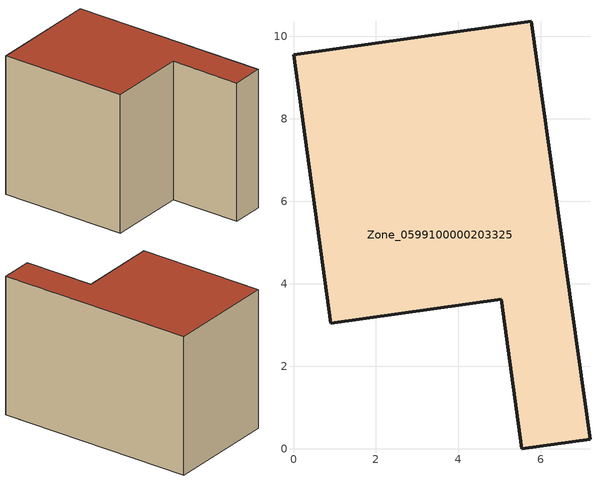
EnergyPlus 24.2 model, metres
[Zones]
Zone_0599100000203325
 floor ground (C_G): 5.04,3.63 0.91,3.05 0,9.55 5.77,10.37 7.19,0.23 5.54,0 z0
 wall outside (C_F): 5.77,10.37 0,9.55 0.91,3.05 5.04,3.63 5.54,0 7.19,0.23 5.77,10.37 z0:7.26
 roof outside (C_R): 7.19,0.23 5.77,10.37 0,9.55 0.91,3.05 5.04,3.63 5.54,0 z7.26
[BUILDING]
Pand.0599100000203325: North Axis=0; Terrain=City; Loads Convergence Tolerance Value=0.04; Temperature Convergence Tolerance Value=0.4; Solar Distribution=FullExterior; Maximum Number of Warmup Days=25; Minimum Number of Warmup Days=1
[Site:Location]
Rotterdam.The.Hague.AP_ZH_NLD Design_Conditions: Latitude=51.96; Longitude=4.45; Time Zone=1; Elevation=-4.5
[SITE:GROUNDTEMPERATURE:BUILDINGSURFACE]
18, 18, 18, 18, 18, 18, 18, 18, 18, 18, 18, 18
[MATERIAL] Thermal Absorptance=0.9; Solar Absorptance=0.7; Visible Absorptance=0.7
Name | Roughness | Thickness | Conductivity | Density | Specific Heat
G.TI.1946 | MediumSmooth | 0.15 | 1 | 540 | 1210
F.TI.1946 | Rough | 0.3 | 0.857143 | 1920 | 840
R.TI.1946 | MediumRough | 0.2 | 0.1 | 1500 | 1000
[CONSTRUCTION]
C_G: G.TI.1946
C_F: F.TI.1946
C_R: R.TI.1946
[ZONE]
Zone_0599100000203325: Type=1; Multiplier=1; Ceiling Height=Autocalculate; Volume=Autocalculate; Floor Area=autocalculate; Part of Total Floor Area=Yes
[ZONEINFILTRATION:DESIGNFLOWRATE]
Infil_Zone_0599100000203325: Zone or ZoneList or Space or SpaceList=Zone_0599100000203325; Schedule=AlwaysOn; Design Flow Rate Calculation Method=Flow/Area; Flow Rate per Floor Area=0.003; Constant Term Coefficient=1; Temperature Term Coefficient=0; Velocity Term Coefficient=0; Velocity Squared Term Coefficient=0
[HVACTEMPLATE:ZONE:IDEALLOADSAIRSYSTEM]
Zone_0599100000203325: Maximum Heating Supply Air Temperature=50; Minimum Cooling Supply Air Temperature=13; Maximum Heating Supply Air Humidity Ratio=0.0156; Minimum Cooling Supply Air Humidity Ratio=0.0077; Heating Limit=NoLimit; Cooling Limit=NoLimit; Dehumidification Control Type=ConstantSensibleHeatRatio; Cooling Sensible Heat Ratio=0.7; Dehumidification Setpoint=60; Humidification Control Type=None; Humidification Setpoint=30; Outdoor Air Method=None; Outdoor Air Flow Rate per Person=0.00944; Outdoor Air Flow Rate per Zone Floor Area=0; Outdoor Air Flow Rate per Zone=0; Demand Controlled Ventilation Type=None; Outdoor Air Economizer Type=NoEconomizer; Heat Recovery Type=None; Sensible Heat Recovery Effectiveness=0.7; Latent Heat Recovery Effectiveness=0.65
[ZONECONTROL:THERMOSTAT]
ThermostatControl_Zone_0599100000203325: Zone or ZoneList=Zone_0599100000203325; Control Type Schedule=DualSetpointControlType; Control 1=Thermostat_Zone_0599100000203325; Temperature Difference Between Cutout And Setpoint=0
[THERMOSTATSETPOINT:DUALSETPOINT]
Thermostat_Zone_0599100000203325: Heating Setpoint Temperature Schedule=HeatingSetpoint_Zone_0599100000203325; Cooling Setpoint Temperature Schedule=CoolingSetpoint_Zone_0599100000203325
[SCHEDULE:COMPACT]
HeatingSetpoint_Zone_0599100000203325: Through: 12/31, For: AllDays, Until: 24:00, 21
CoolingSetpoint_Zone_0599100000203325: Through: 12/31, For: AllDays, Until: 24:00, 24
DualSetpointControlType: Through: 12/31, For: AllDays, Until: 24:00, 4
AlwaysOn: Through: 12/31, For: AllDays, Until: 24:00, 1
